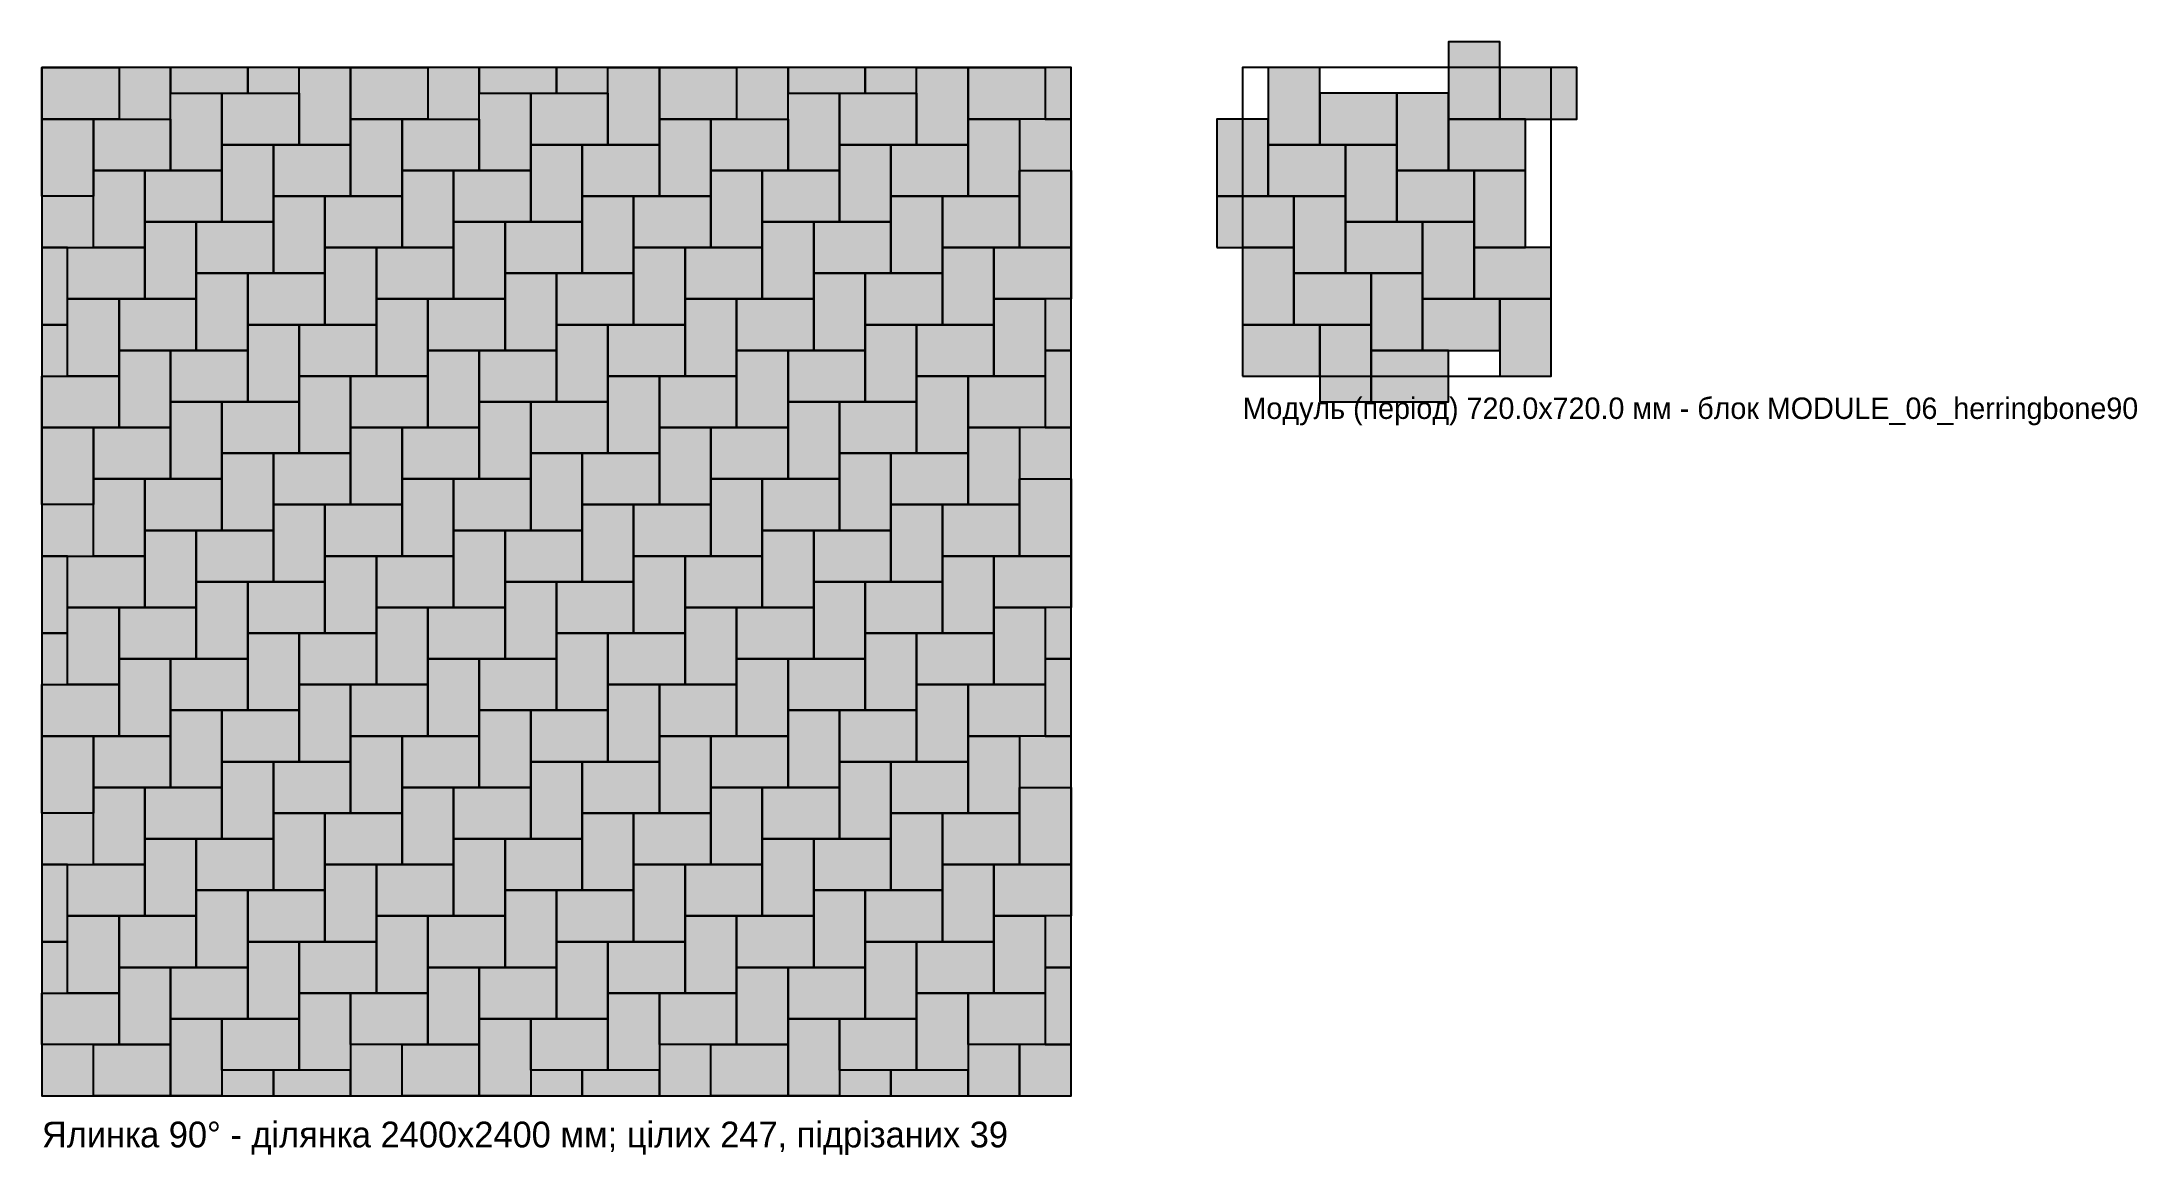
# Model space of a CAD drawing. Header units: millimetres. Extents: x 0 to 4886, y -138 to 2460.
import ezdxf

# ---------------------------------------------------------------- set-up
doc = ezdxf.new("R2010")
doc.units = ezdxf.units.MM
for name, color, linetype in [('BOUNDARY', 7, 'Continuous'), ('BRUK_180x120', 250, 'Continuous'), ('BRUK_180x120_FILL', 250, 'Continuous'), ('BRUK_CUT', 1, 'Continuous'), ('MODULE', 3, 'Continuous'), ('TEXT', 7, 'Continuous')]:
    doc.layers.add(name, color=color, linetype=linetype)

# ---------------------------------------------------------------- blocks, each defined once
blk = doc.blocks.new('MODULE_06_herringbone90')
at = {"layer": 'BRUK_180x120_FILL', "true_color": 0x6c6f73}
for points in [[(480, 600), (600, 600), (600, 780), (480, 780)], [(60, 540), (180, 540), (180, 720), (60, 720)], [(600, 600), (780, 600), (780, 720), (600, 720)], [(180, 540), (360, 540), (360, 660), (180, 660)], [(360, 480), (480, 480), (480, 660), (360, 660)], [(-60, 420), (60, 420), (60, 600), (-60, 600)], [(480, 480), (660, 480), (660, 600), (480, 600)], [(60, 420), (240, 420), (240, 540), (60, 540)], [(240, 360), (360, 360), (360, 540), (240, 540)], [(360, 360), (540, 360), (540, 480), (360, 480)], [(540, 300), (660, 300), (660, 480), (540, 480)], [(-60, 300), (120, 300), (120, 420), (-60, 420)], [(120, 240), (240, 240), (240, 420), (120, 420)], [(240, 240), (420, 240), (420, 360), (240, 360)], [(420, 180), (540, 180), (540, 360), (420, 360)], [(0, 120), (120, 120), (120, 300), (0, 300)], [(540, 180), (720, 180), (720, 300), (540, 300)], [(120, 120), (300, 120), (300, 240), (120, 240)], [(300, 60), (420, 60), (420, 240), (300, 240)], [(420, 60), (600, 60), (600, 180), (420, 180)], [(600, 0), (720, 0), (720, 180), (600, 180)], [(0, 0), (180, 0), (180, 120), (0, 120)], [(180, -60), (300, -60), (300, 120), (180, 120)], [(300, -60), (480, -60), (480, 60), (300, 60)]]:
    blk.add_hatch(color=7, dxfattribs=at).paths.add_polyline_path(points)
at = {"layer": 'BRUK_180x120'}
for points in [[(480, 600), (600, 600), (600, 780), (480, 780)], [(60, 540), (180, 540), (180, 720), (60, 720)], [(600, 600), (780, 600), (780, 720), (600, 720)], [(180, 540), (360, 540), (360, 660), (180, 660)], [(360, 480), (480, 480), (480, 660), (360, 660)], [(-60, 420), (60, 420), (60, 600), (-60, 600)], [(480, 480), (660, 480), (660, 600), (480, 600)], [(60, 420), (240, 420), (240, 540), (60, 540)], [(240, 360), (360, 360), (360, 540), (240, 540)], [(360, 360), (540, 360), (540, 480), (360, 480)], [(540, 300), (660, 300), (660, 480), (540, 480)], [(-60, 300), (120, 300), (120, 420), (-60, 420)], [(120, 240), (240, 240), (240, 420), (120, 420)], [(240, 240), (420, 240), (420, 360), (240, 360)], [(420, 180), (540, 180), (540, 360), (420, 360)], [(0, 120), (120, 120), (120, 300), (0, 300)], [(540, 180), (720, 180), (720, 300), (540, 300)], [(120, 120), (300, 120), (300, 240), (120, 240)], [(300, 60), (420, 60), (420, 240), (300, 240)], [(420, 60), (600, 60), (600, 180), (420, 180)], [(600, 0), (720, 0), (720, 180), (600, 180)], [(0, 0), (180, 0), (180, 120), (0, 120)], [(180, -60), (300, -60), (300, 120), (180, 120)], [(300, -60), (480, -60), (480, 60), (300, 60)]]:
    blk.add_lwpolyline(points, close=True, dxfattribs=at)
at = {"layer": 'MODULE'}
blk.add_lwpolyline([(0, 0), (720, 0), (720, 720), (0, 720)], close=True, dxfattribs=at)

msp = doc.modelspace()

# ---------------------------------------------------------------- hatches: boundary and pattern name
at = {"layer": 'BRUK_180x120_FILL', "true_color": 0x6c6f73}
for points in [[(0, 2400), (180, 2400), (180, 2280), (0, 2280)], [(180, 2280), (300, 2280), (300, 2400), (180, 2400)], [(300, 2340), (480, 2340), (480, 2400), (300, 2400)], [(480, 2340), (600, 2340), (600, 2400), (480, 2400)], [(600, 2400), (720, 2400), (720, 2220), (600, 2220)], [(720, 2400), (900, 2400), (900, 2280), (720, 2280)], [(900, 2280), (1020, 2280), (1020, 2400), (900, 2400)], [(1020, 2340), (1200, 2340), (1200, 2400), (1020, 2400)], [(1200, 2340), (1320, 2340), (1320, 2400), (1200, 2400)], [(1320, 2400), (1440, 2400), (1440, 2220), (1320, 2220)], [(1440, 2400), (1620, 2400), (1620, 2280), (1440, 2280)], [(1620, 2280), (1740, 2280), (1740, 2400), (1620, 2400)], [(1740, 2340), (1920, 2340), (1920, 2400), (1740, 2400)], [(1920, 2340), (2040, 2340), (2040, 2400), (1920, 2400)], [(2040, 2400), (2160, 2400), (2160, 2220), (2040, 2220)], [(2160, 2400), (2340, 2400), (2340, 2280), (2160, 2280)], [(2340, 2280), (2400, 2280), (2400, 2400), (2340, 2400)], [(300, 2340), (420, 2340), (420, 2160), (300, 2160)], [(420, 2340), (600, 2340), (600, 2220), (420, 2220)], [(1020, 2340), (1140, 2340), (1140, 2160), (1020, 2160)], [(1140, 2340), (1320, 2340), (1320, 2220), (1140, 2220)], [(1740, 2340), (1860, 2340), (1860, 2160), (1740, 2160)], [(1860, 2340), (2040, 2340), (2040, 2220), (1860, 2220)], [(0, 2280), (120, 2280), (120, 2100), (0, 2100)], [(120, 2280), (300, 2280), (300, 2160), (120, 2160)], [(720, 2280), (840, 2280), (840, 2100), (720, 2100)], [(840, 2280), (1020, 2280), (1020, 2160), (840, 2160)], [(1440, 2280), (1560, 2280), (1560, 2100), (1440, 2100)], [(1560, 2280), (1740, 2280), (1740, 2160), (1560, 2160)], [(2160, 2280), (2280, 2280), (2280, 2100), (2160, 2100)], [(2280, 2280), (2280, 2160), (2400, 2160), (2400, 2280)], [(420, 2220), (540, 2220), (540, 2040), (420, 2040)], [(540, 2220), (720, 2220), (720, 2100), (540, 2100)], [(1140, 2220), (1260, 2220), (1260, 2040), (1140, 2040)], [(1260, 2220), (1440, 2220), (1440, 2100), (1260, 2100)], [(1860, 2220), (1980, 2220), (1980, 2040), (1860, 2040)], [(1980, 2220), (2160, 2220), (2160, 2100), (1980, 2100)], [(120, 2160), (240, 2160), (240, 1980), (120, 1980)], [(240, 2160), (420, 2160), (420, 2040), (240, 2040)], [(840, 2160), (960, 2160), (960, 1980), (840, 1980)], [(960, 2160), (1140, 2160), (1140, 2040), (960, 2040)], [(1560, 2160), (1680, 2160), (1680, 1980), (1560, 1980)], [(1680, 2160), (1860, 2160), (1860, 2040), (1680, 2040)], [(2280, 2160), (2400, 2160), (2400, 1980), (2280, 1980)], [(120, 1980), (120, 2100), (0, 2100), (0, 1980)], [(540, 2100), (660, 2100), (660, 1920), (540, 1920)], [(660, 2100), (840, 2100), (840, 1980), (660, 1980)], [(1260, 2100), (1380, 2100), (1380, 1920), (1260, 1920)], [(1380, 2100), (1560, 2100), (1560, 1980), (1380, 1980)], [(1980, 2100), (2100, 2100), (2100, 1920), (1980, 1920)], [(2100, 2100), (2280, 2100), (2280, 1980), (2100, 1980)], [(240, 2040), (360, 2040), (360, 1860), (240, 1860)], [(360, 2040), (540, 2040), (540, 1920), (360, 1920)], [(960, 2040), (1080, 2040), (1080, 1860), (960, 1860)], [(1080, 2040), (1260, 2040), (1260, 1920), (1080, 1920)], [(1680, 2040), (1800, 2040), (1800, 1860), (1680, 1860)], [(1800, 2040), (1980, 2040), (1980, 1920), (1800, 1920)], [(60, 1800), (60, 1980), (0, 1980), (0, 1800)], [(60, 1980), (240, 1980), (240, 1860), (60, 1860)], [(660, 1980), (780, 1980), (780, 1800), (660, 1800)], [(780, 1980), (960, 1980), (960, 1860), (780, 1860)], [(1380, 1980), (1500, 1980), (1500, 1800), (1380, 1800)], [(1500, 1980), (1680, 1980), (1680, 1860), (1500, 1860)], [(2100, 1980), (2220, 1980), (2220, 1800), (2100, 1800)], [(2220, 1980), (2400, 1980), (2400, 1860), (2220, 1860)], [(360, 1920), (480, 1920), (480, 1740), (360, 1740)], [(480, 1920), (660, 1920), (660, 1800), (480, 1800)], [(1080, 1920), (1200, 1920), (1200, 1740), (1080, 1740)], [(1200, 1920), (1380, 1920), (1380, 1800), (1200, 1800)], [(1800, 1920), (1920, 1920), (1920, 1740), (1800, 1740)], [(1920, 1920), (2100, 1920), (2100, 1800), (1920, 1800)], [(60, 1860), (180, 1860), (180, 1680), (60, 1680)], [(180, 1860), (360, 1860), (360, 1740), (180, 1740)], [(780, 1860), (900, 1860), (900, 1680), (780, 1680)], [(900, 1860), (1080, 1860), (1080, 1740), (900, 1740)], [(1500, 1860), (1620, 1860), (1620, 1680), (1500, 1680)], [(1620, 1860), (1800, 1860), (1800, 1740), (1620, 1740)], [(2220, 1860), (2340, 1860), (2340, 1680), (2220, 1680)], [(2340, 1860), (2340, 1740), (2400, 1740), (2400, 1860)], [(60, 1680), (60, 1800), (0, 1800), (0, 1680)], [(480, 1800), (600, 1800), (600, 1620), (480, 1620)], [(600, 1800), (780, 1800), (780, 1680), (600, 1680)], [(1200, 1800), (1320, 1800), (1320, 1620), (1200, 1620)], [(1320, 1800), (1500, 1800), (1500, 1680), (1320, 1680)], [(1920, 1800), (2040, 1800), (2040, 1620), (1920, 1620)], [(2040, 1800), (2220, 1800), (2220, 1680), (2040, 1680)], [(180, 1740), (300, 1740), (300, 1560), (180, 1560)], [(300, 1740), (480, 1740), (480, 1620), (300, 1620)], [(900, 1740), (1020, 1740), (1020, 1560), (900, 1560)], [(1020, 1740), (1200, 1740), (1200, 1620), (1020, 1620)], [(1620, 1740), (1740, 1740), (1740, 1560), (1620, 1560)], [(1740, 1740), (1920, 1740), (1920, 1620), (1740, 1620)], [(2340, 1740), (2340, 1560), (2400, 1560), (2400, 1740)], [(0, 1680), (180, 1680), (180, 1560), (0, 1560)], [(600, 1680), (720, 1680), (720, 1500), (600, 1500)], [(720, 1680), (900, 1680), (900, 1560), (720, 1560)], [(1320, 1680), (1440, 1680), (1440, 1500), (1320, 1500)], [(1440, 1680), (1620, 1680), (1620, 1560), (1440, 1560)], [(2040, 1680), (2160, 1680), (2160, 1500), (2040, 1500)], [(2160, 1680), (2340, 1680), (2340, 1560), (2160, 1560)], [(300, 1620), (420, 1620), (420, 1440), (300, 1440)], [(420, 1620), (600, 1620), (600, 1500), (420, 1500)], [(1020, 1620), (1140, 1620), (1140, 1440), (1020, 1440)], [(1140, 1620), (1320, 1620), (1320, 1500), (1140, 1500)], [(1740, 1620), (1860, 1620), (1860, 1440), (1740, 1440)], [(1860, 1620), (2040, 1620), (2040, 1500), (1860, 1500)], [(0, 1560), (120, 1560), (120, 1380), (0, 1380)], [(120, 1560), (300, 1560), (300, 1440), (120, 1440)], [(720, 1560), (840, 1560), (840, 1380), (720, 1380)], [(840, 1560), (1020, 1560), (1020, 1440), (840, 1440)], [(1440, 1560), (1560, 1560), (1560, 1380), (1440, 1380)], [(1560, 1560), (1740, 1560), (1740, 1440), (1560, 1440)], [(2160, 1560), (2280, 1560), (2280, 1380), (2160, 1380)], [(2280, 1560), (2280, 1440), (2400, 1440), (2400, 1560)], [(420, 1500), (540, 1500), (540, 1320), (420, 1320)], [(540, 1500), (720, 1500), (720, 1380), (540, 1380)], [(1140, 1500), (1260, 1500), (1260, 1320), (1140, 1320)], [(1260, 1500), (1440, 1500), (1440, 1380), (1260, 1380)], [(1860, 1500), (1980, 1500), (1980, 1320), (1860, 1320)], [(1980, 1500), (2160, 1500), (2160, 1380), (1980, 1380)], [(120, 1440), (240, 1440), (240, 1260), (120, 1260)], [(240, 1440), (420, 1440), (420, 1320), (240, 1320)], [(840, 1440), (960, 1440), (960, 1260), (840, 1260)], [(960, 1440), (1140, 1440), (1140, 1320), (960, 1320)], [(1560, 1440), (1680, 1440), (1680, 1260), (1560, 1260)], [(1680, 1440), (1860, 1440), (1860, 1320), (1680, 1320)], [(2280, 1440), (2400, 1440), (2400, 1260), (2280, 1260)], [(120, 1260), (120, 1380), (0, 1380), (0, 1260)], [(540, 1380), (660, 1380), (660, 1200), (540, 1200)], [(660, 1380), (840, 1380), (840, 1260), (660, 1260)], [(1260, 1380), (1380, 1380), (1380, 1200), (1260, 1200)], [(1380, 1380), (1560, 1380), (1560, 1260), (1380, 1260)], [(1980, 1380), (2100, 1380), (2100, 1200), (1980, 1200)], [(2100, 1380), (2280, 1380), (2280, 1260), (2100, 1260)], [(240, 1320), (360, 1320), (360, 1140), (240, 1140)], [(360, 1320), (540, 1320), (540, 1200), (360, 1200)], [(960, 1320), (1080, 1320), (1080, 1140), (960, 1140)], [(1080, 1320), (1260, 1320), (1260, 1200), (1080, 1200)], [(1680, 1320), (1800, 1320), (1800, 1140), (1680, 1140)], [(1800, 1320), (1980, 1320), (1980, 1200), (1800, 1200)], [(60, 1080), (60, 1260), (0, 1260), (0, 1080)], [(60, 1260), (240, 1260), (240, 1140), (60, 1140)], [(660, 1260), (780, 1260), (780, 1080), (660, 1080)], [(780, 1260), (960, 1260), (960, 1140), (780, 1140)], [(1380, 1260), (1500, 1260), (1500, 1080), (1380, 1080)], [(1500, 1260), (1680, 1260), (1680, 1140), (1500, 1140)], [(2100, 1260), (2220, 1260), (2220, 1080), (2100, 1080)], [(2220, 1260), (2400, 1260), (2400, 1140), (2220, 1140)], [(360, 1200), (480, 1200), (480, 1020), (360, 1020)], [(480, 1200), (660, 1200), (660, 1080), (480, 1080)], [(1080, 1200), (1200, 1200), (1200, 1020), (1080, 1020)], [(1200, 1200), (1380, 1200), (1380, 1080), (1200, 1080)], [(1800, 1200), (1920, 1200), (1920, 1020), (1800, 1020)], [(1920, 1200), (2100, 1200), (2100, 1080), (1920, 1080)], [(60, 1140), (180, 1140), (180, 960), (60, 960)], [(180, 1140), (360, 1140), (360, 1020), (180, 1020)], [(780, 1140), (900, 1140), (900, 960), (780, 960)], [(900, 1140), (1080, 1140), (1080, 1020), (900, 1020)], [(1500, 1140), (1620, 1140), (1620, 960), (1500, 960)], [(1620, 1140), (1800, 1140), (1800, 1020), (1620, 1020)], [(2220, 1140), (2340, 1140), (2340, 960), (2220, 960)], [(2340, 1140), (2340, 1020), (2400, 1020), (2400, 1140)], [(60, 960), (60, 1080), (0, 1080), (0, 960)], [(480, 1080), (600, 1080), (600, 900), (480, 900)], [(600, 1080), (780, 1080), (780, 960), (600, 960)], [(1200, 1080), (1320, 1080), (1320, 900), (1200, 900)], [(1320, 1080), (1500, 1080), (1500, 960), (1320, 960)], [(1920, 1080), (2040, 1080), (2040, 900), (1920, 900)], [(2040, 1080), (2220, 1080), (2220, 960), (2040, 960)], [(180, 1020), (300, 1020), (300, 840), (180, 840)], [(300, 1020), (480, 1020), (480, 900), (300, 900)], [(900, 1020), (1020, 1020), (1020, 840), (900, 840)], [(1020, 1020), (1200, 1020), (1200, 900), (1020, 900)], [(1620, 1020), (1740, 1020), (1740, 840), (1620, 840)], [(1740, 1020), (1920, 1020), (1920, 900), (1740, 900)], [(2340, 1020), (2340, 840), (2400, 840), (2400, 1020)], [(0, 960), (180, 960), (180, 840), (0, 840)], [(600, 960), (720, 960), (720, 780), (600, 780)], [(720, 960), (900, 960), (900, 840), (720, 840)], [(1320, 960), (1440, 960), (1440, 780), (1320, 780)], [(1440, 960), (1620, 960), (1620, 840), (1440, 840)], [(2040, 960), (2160, 960), (2160, 780), (2040, 780)], [(2160, 960), (2340, 960), (2340, 840), (2160, 840)], [(300, 900), (420, 900), (420, 720), (300, 720)], [(420, 900), (600, 900), (600, 780), (420, 780)], [(1020, 900), (1140, 900), (1140, 720), (1020, 720)], [(1140, 900), (1320, 900), (1320, 780), (1140, 780)], [(1740, 900), (1860, 900), (1860, 720), (1740, 720)], [(1860, 900), (2040, 900), (2040, 780), (1860, 780)], [(0, 840), (120, 840), (120, 660), (0, 660)], [(120, 840), (300, 840), (300, 720), (120, 720)], [(720, 840), (840, 840), (840, 660), (720, 660)], [(840, 840), (1020, 840), (1020, 720), (840, 720)], [(1440, 840), (1560, 840), (1560, 660), (1440, 660)], [(1560, 840), (1740, 840), (1740, 720), (1560, 720)], [(2160, 840), (2280, 840), (2280, 660), (2160, 660)], [(2280, 840), (2280, 720), (2400, 720), (2400, 840)], [(420, 780), (540, 780), (540, 600), (420, 600)], [(540, 780), (720, 780), (720, 660), (540, 660)], [(1140, 780), (1260, 780), (1260, 600), (1140, 600)], [(1260, 780), (1440, 780), (1440, 660), (1260, 660)], [(1860, 780), (1980, 780), (1980, 600), (1860, 600)], [(1980, 780), (2160, 780), (2160, 660), (1980, 660)], [(120, 720), (240, 720), (240, 540), (120, 540)], [(240, 720), (420, 720), (420, 600), (240, 600)], [(840, 720), (960, 720), (960, 540), (840, 540)], [(960, 720), (1140, 720), (1140, 600), (960, 600)], [(1560, 720), (1680, 720), (1680, 540), (1560, 540)], [(1680, 720), (1860, 720), (1860, 600), (1680, 600)], [(2280, 720), (2400, 720), (2400, 540), (2280, 540)], [(120, 540), (120, 660), (0, 660), (0, 540)], [(540, 660), (660, 660), (660, 480), (540, 480)], [(660, 660), (840, 660), (840, 540), (660, 540)], [(1260, 660), (1380, 660), (1380, 480), (1260, 480)], [(1380, 660), (1560, 660), (1560, 540), (1380, 540)], [(1980, 660), (2100, 660), (2100, 480), (1980, 480)], [(2100, 660), (2280, 660), (2280, 540), (2100, 540)], [(240, 600), (360, 600), (360, 420), (240, 420)], [(360, 600), (540, 600), (540, 480), (360, 480)], [(960, 600), (1080, 600), (1080, 420), (960, 420)], [(1080, 600), (1260, 600), (1260, 480), (1080, 480)], [(1680, 600), (1800, 600), (1800, 420), (1680, 420)], [(1800, 600), (1980, 600), (1980, 480), (1800, 480)], [(60, 360), (60, 540), (0, 540), (0, 360)], [(60, 540), (240, 540), (240, 420), (60, 420)], [(660, 540), (780, 540), (780, 360), (660, 360)], [(780, 540), (960, 540), (960, 420), (780, 420)], [(1380, 540), (1500, 540), (1500, 360), (1380, 360)], [(1500, 540), (1680, 540), (1680, 420), (1500, 420)], [(2100, 540), (2220, 540), (2220, 360), (2100, 360)], [(2220, 540), (2400, 540), (2400, 420), (2220, 420)], [(360, 480), (480, 480), (480, 300), (360, 300)], [(480, 480), (660, 480), (660, 360), (480, 360)], [(1080, 480), (1200, 480), (1200, 300), (1080, 300)], [(1200, 480), (1380, 480), (1380, 360), (1200, 360)], [(1800, 480), (1920, 480), (1920, 300), (1800, 300)], [(1920, 480), (2100, 480), (2100, 360), (1920, 360)], [(60, 420), (180, 420), (180, 240), (60, 240)], [(180, 420), (360, 420), (360, 300), (180, 300)], [(780, 420), (900, 420), (900, 240), (780, 240)], [(900, 420), (1080, 420), (1080, 300), (900, 300)], [(1500, 420), (1620, 420), (1620, 240), (1500, 240)], [(1620, 420), (1800, 420), (1800, 300), (1620, 300)], [(2220, 420), (2340, 420), (2340, 240), (2220, 240)], [(2340, 420), (2340, 300), (2400, 300), (2400, 420)], [(60, 240), (60, 360), (0, 360), (0, 240)], [(480, 360), (600, 360), (600, 180), (480, 180)], [(600, 360), (780, 360), (780, 240), (600, 240)], [(1200, 360), (1320, 360), (1320, 180), (1200, 180)], [(1320, 360), (1500, 360), (1500, 240), (1320, 240)], [(1920, 360), (2040, 360), (2040, 180), (1920, 180)], [(2040, 360), (2220, 360), (2220, 240), (2040, 240)], [(180, 300), (300, 300), (300, 120), (180, 120)], [(300, 300), (480, 300), (480, 180), (300, 180)], [(900, 300), (1020, 300), (1020, 120), (900, 120)], [(1020, 300), (1200, 300), (1200, 180), (1020, 180)], [(1620, 300), (1740, 300), (1740, 120), (1620, 120)], [(1740, 300), (1920, 300), (1920, 180), (1740, 180)], [(2340, 300), (2340, 120), (2400, 120), (2400, 300)], [(0, 240), (180, 240), (180, 120), (0, 120)], [(600, 240), (720, 240), (720, 60), (600, 60)], [(720, 240), (900, 240), (900, 120), (720, 120)], [(1320, 240), (1440, 240), (1440, 60), (1320, 60)], [(1440, 240), (1620, 240), (1620, 120), (1440, 120)], [(2040, 240), (2160, 240), (2160, 60), (2040, 60)], [(2160, 240), (2340, 240), (2340, 120), (2160, 120)], [(300, 180), (420, 180), (420, 0), (300, 0)], [(420, 180), (600, 180), (600, 60), (420, 60)], [(1020, 180), (1140, 180), (1140, 0), (1020, 0)], [(1140, 180), (1320, 180), (1320, 60), (1140, 60)], [(1740, 180), (1860, 180), (1860, 0), (1740, 0)], [(1860, 180), (2040, 180), (2040, 60), (1860, 60)], [(120, 120), (0, 120), (0, 0), (120, 0)], [(120, 120), (300, 120), (300, 0), (120, 0)], [(840, 120), (720, 120), (720, 0), (840, 0)], [(840, 120), (1020, 120), (1020, 0), (840, 0)], [(1560, 120), (1440, 120), (1440, 0), (1560, 0)], [(1560, 120), (1740, 120), (1740, 0), (1560, 0)], [(2280, 120), (2160, 120), (2160, 0), (2280, 0)], [(2280, 120), (2280, 0), (2400, 0), (2400, 120)], [(540, 60), (420, 60), (420, 0), (540, 0)], [(720, 60), (540, 60), (540, 0), (720, 0)], [(1260, 60), (1140, 60), (1140, 0), (1260, 0)], [(1440, 60), (1260, 60), (1260, 0), (1440, 0)], [(1980, 60), (1860, 60), (1860, 0), (1980, 0)], [(2160, 60), (1980, 60), (1980, 0), (2160, 0)]]:
    msp.add_hatch(color=7, dxfattribs=at).paths.add_polyline_path(points)

# ---------------------------------------------------------------- linework, layer by layer
at = {"layer": 'BOUNDARY'}
msp.add_lwpolyline([(0, 0), (2400, 0), (2400, 2400), (0, 2400)], close=True, dxfattribs=at)
at = {"layer": 'BRUK_180x120'}
for points in [[(0, 2400), (180, 2400), (180, 2280), (0, 2280)], [(600, 2400), (720, 2400), (720, 2220), (600, 2220)], [(720, 2400), (900, 2400), (900, 2280), (720, 2280)], [(1320, 2400), (1440, 2400), (1440, 2220), (1320, 2220)], [(1440, 2400), (1620, 2400), (1620, 2280), (1440, 2280)], [(2040, 2400), (2160, 2400), (2160, 2220), (2040, 2220)], [(2160, 2400), (2340, 2400), (2340, 2280), (2160, 2280)], [(300, 2340), (420, 2340), (420, 2160), (300, 2160)], [(420, 2340), (600, 2340), (600, 2220), (420, 2220)], [(1020, 2340), (1140, 2340), (1140, 2160), (1020, 2160)], [(1140, 2340), (1320, 2340), (1320, 2220), (1140, 2220)], [(1740, 2340), (1860, 2340), (1860, 2160), (1740, 2160)], [(1860, 2340), (2040, 2340), (2040, 2220), (1860, 2220)], [(0, 2280), (120, 2280), (120, 2100), (0, 2100)], [(120, 2280), (300, 2280), (300, 2160), (120, 2160)], [(720, 2280), (840, 2280), (840, 2100), (720, 2100)], [(840, 2280), (1020, 2280), (1020, 2160), (840, 2160)], [(1440, 2280), (1560, 2280), (1560, 2100), (1440, 2100)], [(1560, 2280), (1740, 2280), (1740, 2160), (1560, 2160)], [(2160, 2280), (2280, 2280), (2280, 2100), (2160, 2100)], [(420, 2220), (540, 2220), (540, 2040), (420, 2040)], [(540, 2220), (720, 2220), (720, 2100), (540, 2100)], [(1140, 2220), (1260, 2220), (1260, 2040), (1140, 2040)], [(1260, 2220), (1440, 2220), (1440, 2100), (1260, 2100)], [(1860, 2220), (1980, 2220), (1980, 2040), (1860, 2040)], [(1980, 2220), (2160, 2220), (2160, 2100), (1980, 2100)], [(120, 2160), (240, 2160), (240, 1980), (120, 1980)], [(240, 2160), (420, 2160), (420, 2040), (240, 2040)], [(840, 2160), (960, 2160), (960, 1980), (840, 1980)], [(960, 2160), (1140, 2160), (1140, 2040), (960, 2040)], [(1560, 2160), (1680, 2160), (1680, 1980), (1560, 1980)], [(1680, 2160), (1860, 2160), (1860, 2040), (1680, 2040)], [(2280, 2160), (2400, 2160), (2400, 1980), (2280, 1980)], [(540, 2100), (660, 2100), (660, 1920), (540, 1920)], [(660, 2100), (840, 2100), (840, 1980), (660, 1980)], [(1260, 2100), (1380, 2100), (1380, 1920), (1260, 1920)], [(1380, 2100), (1560, 2100), (1560, 1980), (1380, 1980)], [(1980, 2100), (2100, 2100), (2100, 1920), (1980, 1920)], [(2100, 2100), (2280, 2100), (2280, 1980), (2100, 1980)], [(240, 2040), (360, 2040), (360, 1860), (240, 1860)], [(360, 2040), (540, 2040), (540, 1920), (360, 1920)], [(960, 2040), (1080, 2040), (1080, 1860), (960, 1860)], [(1080, 2040), (1260, 2040), (1260, 1920), (1080, 1920)], [(1680, 2040), (1800, 2040), (1800, 1860), (1680, 1860)], [(1800, 2040), (1980, 2040), (1980, 1920), (1800, 1920)], [(60, 1980), (240, 1980), (240, 1860), (60, 1860)], [(660, 1980), (780, 1980), (780, 1800), (660, 1800)], [(780, 1980), (960, 1980), (960, 1860), (780, 1860)], [(1380, 1980), (1500, 1980), (1500, 1800), (1380, 1800)], [(1500, 1980), (1680, 1980), (1680, 1860), (1500, 1860)], [(2100, 1980), (2220, 1980), (2220, 1800), (2100, 1800)], [(2220, 1980), (2400, 1980), (2400, 1860), (2220, 1860)], [(360, 1920), (480, 1920), (480, 1740), (360, 1740)], [(480, 1920), (660, 1920), (660, 1800), (480, 1800)], [(1080, 1920), (1200, 1920), (1200, 1740), (1080, 1740)], [(1200, 1920), (1380, 1920), (1380, 1800), (1200, 1800)], [(1800, 1920), (1920, 1920), (1920, 1740), (1800, 1740)], [(1920, 1920), (2100, 1920), (2100, 1800), (1920, 1800)], [(60, 1860), (180, 1860), (180, 1680), (60, 1680)], [(180, 1860), (360, 1860), (360, 1740), (180, 1740)], [(780, 1860), (900, 1860), (900, 1680), (780, 1680)], [(900, 1860), (1080, 1860), (1080, 1740), (900, 1740)], [(1500, 1860), (1620, 1860), (1620, 1680), (1500, 1680)], [(1620, 1860), (1800, 1860), (1800, 1740), (1620, 1740)], [(2220, 1860), (2340, 1860), (2340, 1680), (2220, 1680)], [(480, 1800), (600, 1800), (600, 1620), (480, 1620)], [(600, 1800), (780, 1800), (780, 1680), (600, 1680)], [(1200, 1800), (1320, 1800), (1320, 1620), (1200, 1620)], [(1320, 1800), (1500, 1800), (1500, 1680), (1320, 1680)], [(1920, 1800), (2040, 1800), (2040, 1620), (1920, 1620)], [(2040, 1800), (2220, 1800), (2220, 1680), (2040, 1680)], [(180, 1740), (300, 1740), (300, 1560), (180, 1560)], [(300, 1740), (480, 1740), (480, 1620), (300, 1620)], [(900, 1740), (1020, 1740), (1020, 1560), (900, 1560)], [(1020, 1740), (1200, 1740), (1200, 1620), (1020, 1620)], [(1620, 1740), (1740, 1740), (1740, 1560), (1620, 1560)], [(1740, 1740), (1920, 1740), (1920, 1620), (1740, 1620)], [(0, 1680), (180, 1680), (180, 1560), (0, 1560)], [(600, 1680), (720, 1680), (720, 1500), (600, 1500)], [(720, 1680), (900, 1680), (900, 1560), (720, 1560)], [(1320, 1680), (1440, 1680), (1440, 1500), (1320, 1500)], [(1440, 1680), (1620, 1680), (1620, 1560), (1440, 1560)], [(2040, 1680), (2160, 1680), (2160, 1500), (2040, 1500)], [(2160, 1680), (2340, 1680), (2340, 1560), (2160, 1560)], [(300, 1620), (420, 1620), (420, 1440), (300, 1440)], [(420, 1620), (600, 1620), (600, 1500), (420, 1500)], [(1020, 1620), (1140, 1620), (1140, 1440), (1020, 1440)], [(1140, 1620), (1320, 1620), (1320, 1500), (1140, 1500)], [(1740, 1620), (1860, 1620), (1860, 1440), (1740, 1440)], [(1860, 1620), (2040, 1620), (2040, 1500), (1860, 1500)], [(0, 1560), (120, 1560), (120, 1380), (0, 1380)], [(120, 1560), (300, 1560), (300, 1440), (120, 1440)], [(720, 1560), (840, 1560), (840, 1380), (720, 1380)], [(840, 1560), (1020, 1560), (1020, 1440), (840, 1440)], [(1440, 1560), (1560, 1560), (1560, 1380), (1440, 1380)], [(1560, 1560), (1740, 1560), (1740, 1440), (1560, 1440)], [(2160, 1560), (2280, 1560), (2280, 1380), (2160, 1380)], [(420, 1500), (540, 1500), (540, 1320), (420, 1320)], [(540, 1500), (720, 1500), (720, 1380), (540, 1380)], [(1140, 1500), (1260, 1500), (1260, 1320), (1140, 1320)], [(1260, 1500), (1440, 1500), (1440, 1380), (1260, 1380)], [(1860, 1500), (1980, 1500), (1980, 1320), (1860, 1320)], [(1980, 1500), (2160, 1500), (2160, 1380), (1980, 1380)], [(120, 1440), (240, 1440), (240, 1260), (120, 1260)], [(240, 1440), (420, 1440), (420, 1320), (240, 1320)], [(840, 1440), (960, 1440), (960, 1260), (840, 1260)], [(960, 1440), (1140, 1440), (1140, 1320), (960, 1320)], [(1560, 1440), (1680, 1440), (1680, 1260), (1560, 1260)], [(1680, 1440), (1860, 1440), (1860, 1320), (1680, 1320)], [(2280, 1440), (2400, 1440), (2400, 1260), (2280, 1260)], [(540, 1380), (660, 1380), (660, 1200), (540, 1200)], [(660, 1380), (840, 1380), (840, 1260), (660, 1260)], [(1260, 1380), (1380, 1380), (1380, 1200), (1260, 1200)], [(1380, 1380), (1560, 1380), (1560, 1260), (1380, 1260)], [(1980, 1380), (2100, 1380), (2100, 1200), (1980, 1200)], [(2100, 1380), (2280, 1380), (2280, 1260), (2100, 1260)], [(240, 1320), (360, 1320), (360, 1140), (240, 1140)], [(360, 1320), (540, 1320), (540, 1200), (360, 1200)], [(960, 1320), (1080, 1320), (1080, 1140), (960, 1140)], [(1080, 1320), (1260, 1320), (1260, 1200), (1080, 1200)], [(1680, 1320), (1800, 1320), (1800, 1140), (1680, 1140)], [(1800, 1320), (1980, 1320), (1980, 1200), (1800, 1200)], [(60, 1260), (240, 1260), (240, 1140), (60, 1140)], [(660, 1260), (780, 1260), (780, 1080), (660, 1080)], [(780, 1260), (960, 1260), (960, 1140), (780, 1140)], [(1380, 1260), (1500, 1260), (1500, 1080), (1380, 1080)], [(1500, 1260), (1680, 1260), (1680, 1140), (1500, 1140)], [(2100, 1260), (2220, 1260), (2220, 1080), (2100, 1080)], [(2220, 1260), (2400, 1260), (2400, 1140), (2220, 1140)], [(360, 1200), (480, 1200), (480, 1020), (360, 1020)], [(480, 1200), (660, 1200), (660, 1080), (480, 1080)], [(1080, 1200), (1200, 1200), (1200, 1020), (1080, 1020)], [(1200, 1200), (1380, 1200), (1380, 1080), (1200, 1080)], [(1800, 1200), (1920, 1200), (1920, 1020), (1800, 1020)], [(1920, 1200), (2100, 1200), (2100, 1080), (1920, 1080)], [(60, 1140), (180, 1140), (180, 960), (60, 960)], [(180, 1140), (360, 1140), (360, 1020), (180, 1020)], [(780, 1140), (900, 1140), (900, 960), (780, 960)], [(900, 1140), (1080, 1140), (1080, 1020), (900, 1020)], [(1500, 1140), (1620, 1140), (1620, 960), (1500, 960)], [(1620, 1140), (1800, 1140), (1800, 1020), (1620, 1020)], [(2220, 1140), (2340, 1140), (2340, 960), (2220, 960)], [(480, 1080), (600, 1080), (600, 900), (480, 900)], [(600, 1080), (780, 1080), (780, 960), (600, 960)], [(1200, 1080), (1320, 1080), (1320, 900), (1200, 900)], [(1320, 1080), (1500, 1080), (1500, 960), (1320, 960)], [(1920, 1080), (2040, 1080), (2040, 900), (1920, 900)], [(2040, 1080), (2220, 1080), (2220, 960), (2040, 960)], [(180, 1020), (300, 1020), (300, 840), (180, 840)], [(300, 1020), (480, 1020), (480, 900), (300, 900)], [(900, 1020), (1020, 1020), (1020, 840), (900, 840)], [(1020, 1020), (1200, 1020), (1200, 900), (1020, 900)], [(1620, 1020), (1740, 1020), (1740, 840), (1620, 840)], [(1740, 1020), (1920, 1020), (1920, 900), (1740, 900)], [(0, 960), (180, 960), (180, 840), (0, 840)], [(600, 960), (720, 960), (720, 780), (600, 780)], [(720, 960), (900, 960), (900, 840), (720, 840)], [(1320, 960), (1440, 960), (1440, 780), (1320, 780)], [(1440, 960), (1620, 960), (1620, 840), (1440, 840)], [(2040, 960), (2160, 960), (2160, 780), (2040, 780)], [(2160, 960), (2340, 960), (2340, 840), (2160, 840)], [(300, 900), (420, 900), (420, 720), (300, 720)], [(420, 900), (600, 900), (600, 780), (420, 780)], [(1020, 900), (1140, 900), (1140, 720), (1020, 720)], [(1140, 900), (1320, 900), (1320, 780), (1140, 780)], [(1740, 900), (1860, 900), (1860, 720), (1740, 720)], [(1860, 900), (2040, 900), (2040, 780), (1860, 780)], [(0, 840), (120, 840), (120, 660), (0, 660)], [(120, 840), (300, 840), (300, 720), (120, 720)], [(720, 840), (840, 840), (840, 660), (720, 660)], [(840, 840), (1020, 840), (1020, 720), (840, 720)], [(1440, 840), (1560, 840), (1560, 660), (1440, 660)], [(1560, 840), (1740, 840), (1740, 720), (1560, 720)], [(2160, 840), (2280, 840), (2280, 660), (2160, 660)], [(420, 780), (540, 780), (540, 600), (420, 600)], [(540, 780), (720, 780), (720, 660), (540, 660)], [(1140, 780), (1260, 780), (1260, 600), (1140, 600)], [(1260, 780), (1440, 780), (1440, 660), (1260, 660)], [(1860, 780), (1980, 780), (1980, 600), (1860, 600)], [(1980, 780), (2160, 780), (2160, 660), (1980, 660)], [(120, 720), (240, 720), (240, 540), (120, 540)], [(240, 720), (420, 720), (420, 600), (240, 600)], [(840, 720), (960, 720), (960, 540), (840, 540)], [(960, 720), (1140, 720), (1140, 600), (960, 600)], [(1560, 720), (1680, 720), (1680, 540), (1560, 540)], [(1680, 720), (1860, 720), (1860, 600), (1680, 600)], [(2280, 720), (2400, 720), (2400, 540), (2280, 540)], [(540, 660), (660, 660), (660, 480), (540, 480)], [(660, 660), (840, 660), (840, 540), (660, 540)], [(1260, 660), (1380, 660), (1380, 480), (1260, 480)], [(1380, 660), (1560, 660), (1560, 540), (1380, 540)], [(1980, 660), (2100, 660), (2100, 480), (1980, 480)], [(2100, 660), (2280, 660), (2280, 540), (2100, 540)], [(240, 600), (360, 600), (360, 420), (240, 420)], [(360, 600), (540, 600), (540, 480), (360, 480)], [(960, 600), (1080, 600), (1080, 420), (960, 420)], [(1080, 600), (1260, 600), (1260, 480), (1080, 480)], [(1680, 600), (1800, 600), (1800, 420), (1680, 420)], [(1800, 600), (1980, 600), (1980, 480), (1800, 480)], [(60, 540), (240, 540), (240, 420), (60, 420)], [(660, 540), (780, 540), (780, 360), (660, 360)], [(780, 540), (960, 540), (960, 420), (780, 420)], [(1380, 540), (1500, 540), (1500, 360), (1380, 360)], [(1500, 540), (1680, 540), (1680, 420), (1500, 420)], [(2100, 540), (2220, 540), (2220, 360), (2100, 360)], [(2220, 540), (2400, 540), (2400, 420), (2220, 420)], [(360, 480), (480, 480), (480, 300), (360, 300)], [(480, 480), (660, 480), (660, 360), (480, 360)], [(1080, 480), (1200, 480), (1200, 300), (1080, 300)], [(1200, 480), (1380, 480), (1380, 360), (1200, 360)], [(1800, 480), (1920, 480), (1920, 300), (1800, 300)], [(1920, 480), (2100, 480), (2100, 360), (1920, 360)], [(60, 420), (180, 420), (180, 240), (60, 240)], [(180, 420), (360, 420), (360, 300), (180, 300)], [(780, 420), (900, 420), (900, 240), (780, 240)], [(900, 420), (1080, 420), (1080, 300), (900, 300)], [(1500, 420), (1620, 420), (1620, 240), (1500, 240)], [(1620, 420), (1800, 420), (1800, 300), (1620, 300)], [(2220, 420), (2340, 420), (2340, 240), (2220, 240)], [(480, 360), (600, 360), (600, 180), (480, 180)], [(600, 360), (780, 360), (780, 240), (600, 240)], [(1200, 360), (1320, 360), (1320, 180), (1200, 180)], [(1320, 360), (1500, 360), (1500, 240), (1320, 240)], [(1920, 360), (2040, 360), (2040, 180), (1920, 180)], [(2040, 360), (2220, 360), (2220, 240), (2040, 240)], [(180, 300), (300, 300), (300, 120), (180, 120)], [(300, 300), (480, 300), (480, 180), (300, 180)], [(900, 300), (1020, 300), (1020, 120), (900, 120)], [(1020, 300), (1200, 300), (1200, 180), (1020, 180)], [(1620, 300), (1740, 300), (1740, 120), (1620, 120)], [(1740, 300), (1920, 300), (1920, 180), (1740, 180)], [(0, 240), (180, 240), (180, 120), (0, 120)], [(600, 240), (720, 240), (720, 60), (600, 60)], [(720, 240), (900, 240), (900, 120), (720, 120)], [(1320, 240), (1440, 240), (1440, 60), (1320, 60)], [(1440, 240), (1620, 240), (1620, 120), (1440, 120)], [(2040, 240), (2160, 240), (2160, 60), (2040, 60)], [(2160, 240), (2340, 240), (2340, 120), (2160, 120)], [(300, 180), (420, 180), (420, 0), (300, 0)], [(420, 180), (600, 180), (600, 60), (420, 60)], [(1020, 180), (1140, 180), (1140, 0), (1020, 0)], [(1140, 180), (1320, 180), (1320, 60), (1140, 60)], [(1740, 180), (1860, 180), (1860, 0), (1740, 0)], [(1860, 180), (2040, 180), (2040, 60), (1860, 60)], [(120, 120), (300, 120), (300, 0), (120, 0)], [(840, 120), (1020, 120), (1020, 0), (840, 0)], [(1560, 120), (1740, 120), (1740, 0), (1560, 0)]]:
    msp.add_lwpolyline(points, close=True, dxfattribs=at)
at = {"layer": 'BRUK_CUT'}
for points in [[(180, 2280), (300, 2280), (300, 2400), (180, 2400)], [(300, 2340), (480, 2340), (480, 2400), (300, 2400)], [(480, 2340), (600, 2340), (600, 2400), (480, 2400)], [(900, 2280), (1020, 2280), (1020, 2400), (900, 2400)], [(1020, 2340), (1200, 2340), (1200, 2400), (1020, 2400)], [(1200, 2340), (1320, 2340), (1320, 2400), (1200, 2400)], [(1620, 2280), (1740, 2280), (1740, 2400), (1620, 2400)], [(1740, 2340), (1920, 2340), (1920, 2400), (1740, 2400)], [(1920, 2340), (2040, 2340), (2040, 2400), (1920, 2400)], [(2340, 2280), (2400, 2280), (2400, 2400), (2340, 2400)], [(2280, 2280), (2280, 2160), (2400, 2160), (2400, 2280)], [(120, 1980), (120, 2100), (0, 2100), (0, 1980)], [(60, 1800), (60, 1980), (0, 1980), (0, 1800)], [(2340, 1860), (2340, 1740), (2400, 1740), (2400, 1860)], [(60, 1680), (60, 1800), (0, 1800), (0, 1680)], [(2340, 1740), (2340, 1560), (2400, 1560), (2400, 1740)], [(2280, 1560), (2280, 1440), (2400, 1440), (2400, 1560)], [(120, 1260), (120, 1380), (0, 1380), (0, 1260)], [(60, 1080), (60, 1260), (0, 1260), (0, 1080)], [(2340, 1140), (2340, 1020), (2400, 1020), (2400, 1140)], [(60, 960), (60, 1080), (0, 1080), (0, 960)], [(2340, 1020), (2340, 840), (2400, 840), (2400, 1020)], [(2280, 840), (2280, 720), (2400, 720), (2400, 840)], [(120, 540), (120, 660), (0, 660), (0, 540)], [(60, 360), (60, 540), (0, 540), (0, 360)], [(2340, 420), (2340, 300), (2400, 300), (2400, 420)], [(60, 240), (60, 360), (0, 360), (0, 240)], [(2340, 300), (2340, 120), (2400, 120), (2400, 300)], [(120, 120), (0, 120), (0, 0), (120, 0)], [(840, 120), (720, 120), (720, 0), (840, 0)], [(1560, 120), (1440, 120), (1440, 0), (1560, 0)], [(2280, 120), (2160, 120), (2160, 0), (2280, 0)], [(2280, 120), (2280, 0), (2400, 0), (2400, 120)], [(540, 60), (420, 60), (420, 0), (540, 0)], [(720, 60), (540, 60), (540, 0), (720, 0)], [(1260, 60), (1140, 60), (1140, 0), (1260, 0)], [(1440, 60), (1260, 60), (1260, 0), (1440, 0)], [(1980, 60), (1860, 60), (1860, 0), (1980, 0)], [(2160, 60), (1980, 60), (1980, 0), (2160, 0)]]:
    msp.add_lwpolyline(points, close=True, dxfattribs=at)

# ---------------------------------------------------------------- block references
msp.add_blockref('MODULE_06_herringbone90', (2800, 1680))

# ---------------------------------------------------------------- texts
at = {"layer": 'TEXT'}
for s, height, p in [('Модуль (період) 720.0x720.0 мм - блок MODULE_06_herringbone90', 50, (2800, 1580)), ('Ялинка 90° - ділянка 2400x2400 мм; цілих 247, підрізаних 39', 60, (0, -120))]:
    msp.add_text(s, height=height, dxfattribs=at).set_placement(p)

doc.saveas('drawing.dxf')
